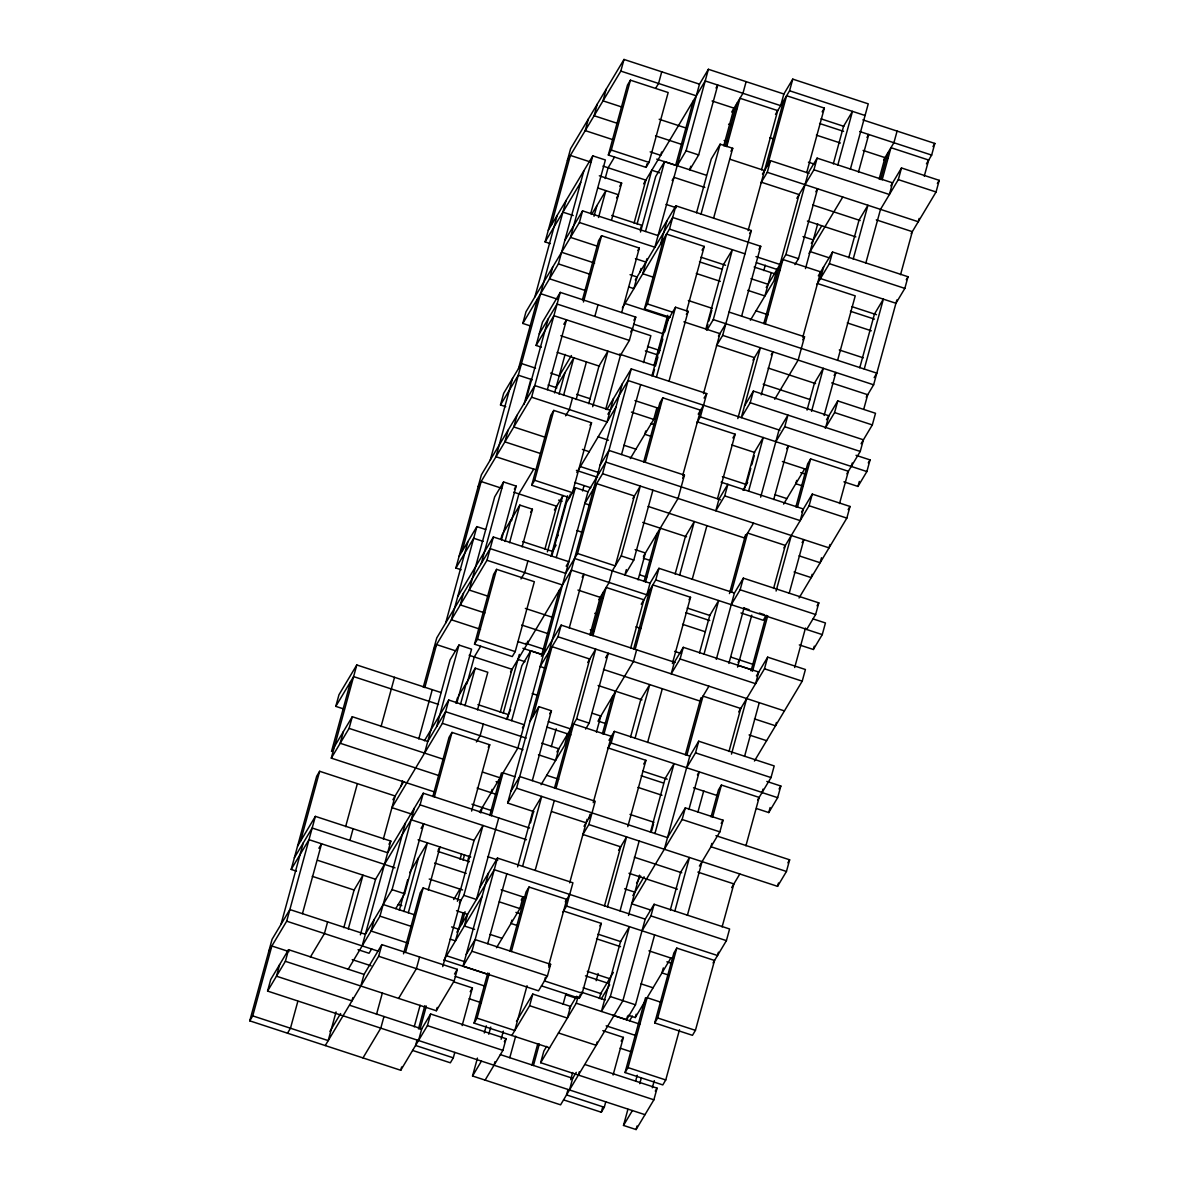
<?xml version="1.0" encoding="UTF-8"?>
<svg xmlns="http://www.w3.org/2000/svg" width="1189" height="1189" viewBox="0 0 1189 1189"><rect width="100%" height="100%" fill="white"/><g stroke="black" fill="none" stroke-linecap="round" stroke-linejoin="round"><path stroke-width="1.5" d="M485.112 1080.117L502.917 1050.363L506.098 1038.71L430.626 1013.994L427.431 1025.631L400.738 1070.278L249.764 1020.846L272.073 939.31L289.878 909.555L365.35 934.272L392.058 889.64L414.367 808.104M296.447 871.151L291.186 869.427L316.675 776.254L319.648 771.289L395.134 796.006L383.363 839.018M344.379 709.179L335.788 706.37L338.984 694.718L356.789 664.963L441.045 692.548M249.764 1020.846L252.737 1015.882L271.85 945.998L289.001 951.616M300.52 841.173L319.648 771.289M280.976 924.433L303.269 842.897M350.636 681.565L331.508 751.448L352.286 716.729L427.772 741.446L445.563 711.691L526.192 738.101M267.57 991.076L270.75 979.439L288.555 949.684L364.042 974.4L381.847 944.631L457.319 969.347L454.139 980.999L436.333 1010.754L285.375 961.321L267.57 991.076L644.988 1114.673M268.877 950.962L286.683 921.193L315.367 816.367L390.839 841.099L362.169 945.924M434.862 792.052L331.3 758.136L356.789 664.963M279.653 964.561L276.472 976.199L351.959 1000.915L352.865 997.586M343.383 731.607L340.188 743.259L438.503 775.451M285.375 961.321L288.555 949.684M331.3 758.136L349.09 728.381L352.286 716.729M302.452 913.672L321.565 843.789L318.905 848.247M297.83 1001.361L290.473 1028.232L287.5 1033.196M345.627 826.652L357.384 783.655M327.614 921.906L324.434 933.558L310.374 957.056M349.923 840.385L353.103 828.733M381.045 726.598L394.525 677.314M343.799 927.658L354.084 890.026L362.987 875.149L348.288 928.906M423.284 687.183L436.764 637.913L490.18 548.634L565.667 573.351L577.527 553.509L596.64 483.626L634.391 495.991L615.263 565.875L577.527 553.509M461.154 569.754L455.892 568.03L481.382 474.842L534.782 385.578L610.269 410.294M505.756 406.683L500.495 404.959L503.675 393.321L521.481 363.552L535.526 368.159M531.379 326.247L522.803 323.438L525.984 311.786L579.4 222.506L582.58 210.869L658.067 235.585L675.872 205.816L751.344 230.547L722.674 335.372L716.447 345.776M550.373 243.626L545.097 241.902L570.601 148.729L624.002 59.45L699.489 84.166L708.391 69.289L783.863 94.005L792.766 79.128L868.252 103.844L850.358 169.254M336.056 1011.928L328.209 1040.598L252.737 1015.882M424.785 687.599L436.556 644.587L455.417 650.769M462.045 551.414L481.159 481.53L501.743 488.278M551.25 225.301L570.378 155.417L590.963 162.15M360.371 934.807L375.575 879.266L420.074 804.864L423.269 793.226L529.625 828.049M401.065 786.092L402.536 780.712M445.667 623.021L467.976 541.5M490.284 459.965L512.578 378.429M534.887 296.908L557.195 215.372M518.523 368.516L537.636 298.632M418.781 738.949L432.261 689.679M485.647 529.491L476.878 526.623L451.389 619.796L480.549 629.353M566.098 200.495L495.991 456.739L537.16 470.22M588.392 118.959L585.211 130.612L613.301 139.812M374.253 919.394L371.072 931.032L407.931 943.115M463.472 593.266L460.292 604.919L484.859 612.959M508.075 430.21L504.894 441.862L539.999 453.351M552.692 267.153L549.496 278.791L586.37 290.859M597.294 104.082L594.114 115.734L616.928 123.21M360.847 986.038L364.042 974.4M348.109 969.407L379.975 916.154L405.464 822.981M424.577 753.098L450.066 659.925L458.969 645.047L471.557 649.164L456.844 702.922M516.977 415.333L513.797 426.97L545.394 437.329M541.367 347.173L536.105 345.449L542.466 322.145L560.272 292.39L635.758 317.106L629.382 340.411L620.48 355.288L605.781 409.046M522.803 323.438L558.399 263.913L583.888 170.74M606.197 89.205L603.016 100.857L622.323 107.173M524.022 404.409L530.874 379.321M436.66 726.568L458.969 645.047M481.277 563.512L503.586 481.976L516.16 486.093L501.461 539.851M525.88 400.455L548.188 318.92M590.665 213.738L605.379 159.98L592.791 155.863L570.497 237.384L596.819 246.019M325.251 1045.562L378.652 956.283L381.847 944.631M391.79 807.911L442.382 723.343L448.758 700.039L524.23 724.77L522.461 727.742M433.584 649.551L486.985 560.287L493.361 536.982L568.847 561.698L566.172 566.172M478.186 486.494L531.602 397.215L560.272 292.39M567.406 160.366L620.821 71.102L624.002 59.45M399.341 910.254L407.678 879.786M455.952 703.293L457.423 697.913M501.059 538.439L502.04 534.857L519.846 505.102L532.419 509.219L522.12 546.851M395.744 908.634L404.632 893.756L423.76 823.873L421.084 828.332M432.855 796.511L449.026 737.373L451.998 732.424L489.734 744.775L471.602 811.076M474.515 644.2L493.643 574.317L496.601 569.353L534.351 581.718L515.223 651.602L512.266 656.566L474.515 644.2L477.488 639.236L496.601 569.353M608.337 155.016L627.465 85.132L630.423 80.183L668.173 92.534L649.045 162.417L646.088 167.381L608.337 155.016L611.309 150.067L630.423 80.183M434.342 796.927L451.998 732.424M403.829 911.502L418.528 857.745M460.44 704.542L466.326 683.036M505.057 541.485L510.943 519.979M594.024 216.249L596.967 205.504M547.371 389.695L566.484 319.811L563.809 324.27M376.497 1014.425L382.382 992.934M466.935 683.824L474.292 656.952M511.552 520.767L518.894 493.896M605.171 178.528L608.114 167.768M408.317 912.751L427.431 842.867L409.64 872.622M464.944 705.79L475.228 668.159L487.817 672.275L477.517 709.907M509.546 542.734L519.846 505.102M598.513 217.498L605.87 190.626L591.632 214.436M383.973 1016.506L380.792 1028.158L362.987 1057.913M554.564 392.935L565.102 354.411M403.517 953.831L420.193 892.909L423.15 887.945L460.901 900.311L442.754 966.612M531.706 485.261L550.819 415.377L553.792 410.413L591.528 422.779L572.414 492.662L534.678 480.297L531.706 485.261L569.442 497.626L570.423 494.029M582.447 299.806L598.617 240.668L601.589 235.704L639.325 248.07L621.684 312.573M405.508 952.463L423.15 887.945M534.678 480.297L553.792 410.413M583.442 302.006L601.589 235.704M559.053 394.183L564.938 372.677M428.248 889.996L440.019 846.984L438.147 850.12M563.541 395.432L573.841 357.8L556.036 387.569M611.592 219.831L621.639 183.091L599.33 175.794M419.583 956.996L416.403 968.649L398.597 998.403M483.314 724.056L480.118 735.694L476.373 741.966M527.916 560.985L524.735 572.637L520.99 578.909M572.533 397.929L569.338 409.581L565.592 415.838M594.827 316.393L598.022 304.756M661.738 71.816L658.557 83.453L655.748 88.149M576.13 399.549L586.415 361.932M646.088 167.381L647.069 163.8M400.738 1070.278L401.644 1066.949M414.233 1026.791L420.118 1005.285M460.069 859.246L461.54 853.88M500.272 712.315L512.028 669.318L469.15 655.273M544.874 549.259L556.645 506.246L513.752 492.201M634.094 223.131L645.865 180.134L602.972 166.088M463.071 860.078L464.542 854.713M503.259 713.147L519.325 654.396M547.386 551.874L562.575 496.333M637.081 223.963L651.795 170.205L659.657 172.791M588.704 403.68L599.003 366.049L607.906 351.171L592.702 406.712M418.483 1028.931L424.859 1005.641M417.042 1040.107L415.57 1045.473L453.306 1057.838L454.778 1052.458M419.985 1029.347L426.346 1006.057M418.528 1040.524L421.723 1028.871L430.626 1013.994M467.559 861.326L469.031 855.961M480.787 812.949L482.258 807.569M506.38 719.39L510.557 709.699M527.782 641.183L526.876 644.512L518.092 641.644M550.997 556.333L567.554 495.783M640.217 230.205L641.57 225.211L611.741 215.447M661.604 151.999L660.698 155.328L650.16 151.88M457.408 901.277L474.084 840.341L482.987 825.463L463.859 895.347L459.415 902.793M507.168 719.39L521.867 665.647L530.77 650.755L543.358 654.886L561.163 625.117L675.263 662.481M551.77 556.333L566.484 502.575L575.387 487.698L587.961 491.815L605.766 462.06L720.489 499.766M640.499 232.004L655.704 176.462L664.606 161.585L706.34 175.244M491.161 792.691L492.068 789.362M511.656 720.638L530.77 650.755M556.259 557.582L575.387 487.698M645.478 231.469L664.606 161.585M436.333 1010.754L437.24 1007.425M463.056 913.107L455.461 940.871L450.185 939.147M489.764 815.446L501.431 772.82M461.614 924.269L465.033 911.725M491.265 815.862L503.036 772.85L515.045 776.789M640.039 272.028L641.02 268.446M582.58 490.953L584.052 485.573M646.89 258.786L642.788 273.752L653.088 277.126M541.367 656.254L559.499 589.952M675.679 165.286L693.336 100.768M498.741 817.943L476.447 899.479L463.859 895.347M587.961 491.815L517.869 748.059L479.449 812.265M613.45 398.642L607.089 421.932L531.602 397.215M699.489 84.166L654.871 247.223L579.4 222.506M466.222 954.47L475.124 939.592L550.611 964.309L547.43 975.961L538.528 990.838L463.041 966.122L488.53 872.949M533.98 811.686L507.644 803.065L622.352 383.765M660.594 243.998L666.97 220.708M677.18 165.702L686.083 150.825L708.391 69.289M532.925 716.566L552.038 646.682L589.774 659.048L554.49 788.069M670.18 317.344L644.438 308.917L663.551 239.034M644.438 308.917L647.411 303.953L666.524 234.084L704.274 246.435L686.618 310.938M463.041 966.122L471.944 951.245L497.433 858.072L572.92 882.788L566.544 906.077L562.977 912.022M507.644 803.065L516.546 788.188L538.855 706.652L551.428 710.769L532.315 780.653M545.439 668.248L540.163 666.524L557.968 636.769L561.163 625.117M590.041 505.191L584.78 503.467L602.585 473.712L631.255 368.887L706.742 393.604L700.366 416.893L696.813 422.853M622.323 307.981L669.496 229.12L675.872 205.816M690.735 166.237L689.754 169.819L698.656 154.942L717.784 85.058L716.001 88.031M569.249 628L583.962 574.242L582.179 577.215M462.135 1025.587L472.419 987.955L453.559 981.772M643.502 362.586L650.859 335.714L631.983 329.531M487.713 943.709L506.826 873.826M621.535 454.54L640.648 384.656M549.556 1047.836L474.084 1023.12L487.802 972.944M653.98 365.499L667.713 315.323M517.616 866.855L532.806 811.299L541.708 796.422L522.595 866.305M651.929 375.873L666.628 322.115L675.53 307.238L688.119 311.355L669.006 381.238M696.531 212.816L711.245 159.058L720.148 144.181L732.721 148.298L713.608 218.182M474.084 1023.12L477.042 1018.156L489.303 973.36M530.472 822.847L533.415 812.087M551.31 746.692L556.214 728.768M653.029 374.877L654.5 369.497M657.933 356.953L655.481 365.915L619.454 354.114M658.914 353.371L662.838 339.043M664.785 331.865L668.708 317.537M656.417 377.121L675.53 307.238M701.02 214.065L720.148 144.181M511.909 920.152L511.002 923.481L517.854 925.726M589.922 634.985L600.222 597.354M645.731 430.968L644.824 434.297L651.691 436.541M723.744 145.801L734.044 108.169M591.423 635.402L603.18 592.39M725.245 146.217L737.002 103.22M713.058 962.956L726.405 940.633L729.6 928.981L654.113 904.264L645.211 919.142L622.902 1000.677L560.599 1104.834L472.538 1076L477.443 1058.076M484.295 1032.988L486.256 1025.825M592.91 635.818L606.152 587.44L643.888 599.791L630.66 648.183M726.732 146.633L739.974 98.256L777.71 110.607L761.54 169.745M496.482 947.752L519.905 908.604L523.086 896.952L521.213 900.088M567.688 733.895L564.507 745.533L541.084 784.695M630.304 458.568L653.727 419.42L656.908 407.768M746.127 81.655L742.947 93.292L731.696 112.093M509.873 951.126L526.058 891.988L529.016 887.039L566.767 899.389L548.619 965.691M643.695 461.941L659.88 402.803L662.838 397.854L700.589 410.205L682.694 475.615M488.783 1034.237L490.745 1027.073M511.374 951.542L529.016 887.039M555.976 788.485L573.633 723.967L611.369 736.333L593.237 802.634M645.196 462.358L662.838 397.854M535.169 870.422L554.297 800.539M556.913 751.909L576.591 719.018L595.719 649.135L587.708 662.526M598.81 599.702L609.11 582.476L612.305 570.824L621.208 555.947L640.321 486.063L632.905 498.473M626.35 569.576L624.879 574.956L633.782 560.064L652.895 490.18M494.015 1065.24L494.996 1061.658M501.119 1039.26L503.333 1031.19M585.612 729.08L589.179 723.135L608.292 653.251L605.617 657.71M705.85 329.1L723.492 264.597L732.394 249.72L713.281 319.603L707.054 330.007M527.039 985.726L514.792 1030.521L477.042 1018.156M596.402 732.171L600.817 716.046L592.241 713.237M638.077 579.86L645.419 552.989L635.134 549.615M706.459 329.888L707.931 324.523M708.912 320.941L711.854 310.18M509.784 1057.705L515.669 1036.199M602.392 733.836L612.692 696.204M644.052 581.525L657.294 533.148M529.625 1005.716L532.806 994.078L570.557 1006.429L567.361 1018.081L529.625 1005.716L511.82 1035.47M603.893 734.252L615.649 691.24M645.553 581.941L660.267 528.184M641.243 604.235L655.763 579.95L806.722 629.397L815.624 614.52L818.82 602.868L743.333 578.151L734.43 593.029L658.944 568.312L650.041 583.19L646.861 594.842L571.374 570.111L510.557 671.785M783.863 94.005L780.683 105.658L705.196 80.941L643.635 183.849M569.68 882.847L587.084 819.236M633.648 649.001L649.818 589.878M703.502 393.663L719.925 333.633L683.898 321.847M748.104 230.607L783.655 100.693M545.439 977.343L544.458 980.925L582.194 993.276L601.322 923.392L563.571 911.042M589.06 817.854L590.041 814.272M635.149 649.417L652.791 584.914L690.527 597.279L672.394 663.581M767.5 165.613L786.613 95.729L824.363 108.095L806.707 172.598M582.61 834.96L588.852 824.542L595.213 801.252L519.742 776.536L510.839 791.413M607.594 748.966L611.146 743.021L614.341 731.369L689.813 756.085L698.716 741.208L774.202 765.924L771.022 777.576L757.661 799.9M636.635 649.833L633.455 661.485L598.587 719.761M655.763 579.95L658.944 568.312M600.059 465.3L608.946 450.408L684.433 475.139L678.057 498.429L643.398 556.378M761.049 182.72L767.277 172.301L770.472 160.664L809.085 173.312M775.496 114.337L789.585 90.78L792.766 79.128M531.959 1065.121L537.829 1043.615M533.445 1065.537L539.33 1044.031M741.624 316.185L760.737 246.301L672.677 217.468L635.298 279.965M585.092 1064.571L657.071 1088.143L653.891 1099.795L540.653 1062.713L543.849 1051.061L546.658 1046.365M630.527 737.121L640.812 699.489L649.714 684.611L635.015 738.369M675.129 574.049L685.429 536.417L694.317 521.54L679.618 575.298M563.066 1004.348L566.009 993.603M763.799 270.572L765.27 265.206M771.289 272.653L764.913 295.957L747.762 290.339M540.653 1062.713L576.264 1003.204L578.092 996.545M647.589 742.486L662.303 688.728M692.191 579.415L706.905 525.657M776.997 269.427L773.816 281.08L750.393 320.227M541.485 985.874L579.236 998.24L580.217 994.658M604.473 905.959L620.658 846.821L582.907 834.47M737.819 418.573L754.48 357.651L716.744 345.286M763.799 323.601L799.082 194.58L761.346 182.229M627.792 826.637L645.924 760.336L608.188 747.97M717.502 498.726L735.144 434.208L697.393 421.857M765.285 324.017L782.942 259.514L820.678 271.865L802.783 337.275M607.475 906.791L626.588 836.907L618.577 850.298M766.221 287.441L785.899 254.55L808.208 173.014L817.111 158.137L892.597 182.853L889.402 194.506L813.93 169.789L796.868 198.31M680.093 658.974L683.289 647.321L758.76 672.038L755.58 683.69L680.093 658.974L671.191 673.851L674.386 662.199L683.289 647.321M724.71 495.902L727.891 484.265L718.988 499.142L715.808 510.78L724.71 495.902L800.197 520.619L803.378 508.981L721.129 482.184M752.994 360.118L760.41 347.723L741.297 417.607L750.2 402.729L753.38 391.077L828.867 415.793L825.686 427.446M813.93 169.789L817.111 158.137M596.165 980.717L598.126 973.538M568 1089.54L566.529 1094.906L604.28 1107.271L605.751 1101.891M570.705 1079.686L572.667 1072.508M569.501 1089.956L572.682 1078.304L576.249 1072.359M620.049 910.908L639.162 841.024M761.228 394.852L772.999 351.84L771.215 354.827M794.921 264.612L798.488 258.667L817.601 188.783L815.817 191.756M578.404 1075.079L579.311 1071.75M599.345 998.537L600.713 993.543L613.361 972.394M650.442 832.255L665.156 778.498L674.059 763.62L654.931 833.504M699.474 653.058L709.759 615.441L718.661 600.549L703.962 654.307M744.076 490.002L754.376 452.37L763.264 437.493L748.565 491.25M833.296 163.874L843.581 126.257L852.483 111.38L837.784 165.122M628.505 915.471L639.533 875.149M651.542 831.245L653.504 824.081M746.885 482.734L750.809 468.392M751.79 464.81L754.242 455.848M805.473 268.595L817.72 223.8M597.116 1041.995L596.209 1045.309L558.458 1032.959M610.329 996.56L629.442 926.677L620.539 941.554L601.426 1011.438L610.329 996.56L635.491 1004.794L654.604 934.911M685.325 754.837L700.945 697.75M729.452 593.579L745.562 534.693M686.826 755.253L703.011 696.13L740.747 708.481L728.976 751.493M731.443 592.196L747.613 533.058L785.349 545.424L773.593 588.421M664.324 849.258L689.813 756.085M716.298 659.33L734.43 593.029M760.648 497.165L779.033 429.972L787.935 415.095L784.755 426.732L775.852 441.609M729.05 312.068L804.522 336.784L798.161 360.089L774.738 399.236M823.65 266.901L820.455 278.553L895.941 303.269L904.844 288.392L908.024 276.74L832.553 252.023L818.3 275.833M642.03 930.794L650.933 915.916L654.113 904.264M686.633 767.737L695.535 752.86L698.716 741.208M731.25 604.681L740.138 589.789L743.333 578.151M816.902 284.498L829.357 263.676L832.553 252.023M563.571 1099.87L601.307 1112.235L602.778 1106.855M576.264 1003.204L626.588 1019.672L627.569 1016.09M858.458 172.123L868.743 134.491L866.959 137.463M631.537 904.086L682.129 819.503L685.325 807.866L723.061 820.217L719.88 831.869L699.4 866.082M613.093 1075.019L623.393 1037.388L602.808 1030.64M688.921 809.486L699.221 771.854L697.438 774.827M728.872 663.447L744.061 607.891M773.727 499.484L788.426 445.726L786.657 448.714M628.401 1015.302L635.268 1017.546L636.174 1014.217M679.484 1029.778L665.751 1079.954L662.793 1084.918L625.042 1072.552L645.523 997.675M670.299 910.016L680.584 872.384L689.486 857.507L674.787 911.264M807.063 410.086L814.42 383.2L823.323 368.322L811.552 411.335M848.723 257.775L859.023 220.143L867.925 205.266L853.212 259.024M625.042 1072.552L628.015 1067.588L647.128 997.705L660.861 1002.208M697.869 812.25L703.754 790.744M737.566 667.103L751.79 615.144M663.328 967.92L661.961 972.914L668.827 975.158M796.704 480.401L795.783 483.73L802.649 485.974M879.132 179.108L885.002 157.617M880.618 179.524L887.975 152.653M882.119 179.94L890.947 147.689L928.683 160.054L924.269 176.18M653.891 1099.795L636.085 1129.55L623.497 1125.433L627.911 1109.307M635.758 1080.638L637.23 1075.257M897.101 131.087L893.905 142.725L883.605 159.965M654.723 1022.956L673.836 953.073L676.794 948.109L714.544 960.474L695.431 1030.358L692.459 1035.322L654.723 1022.956L657.68 1017.992L676.794 948.109M711.081 816.888L718.438 790.016L721.411 785.052L759.147 797.418L745.919 845.795M751.047 670.849L766.236 615.308L763.264 620.272L740.97 612.959M795.887 506.9L807.658 463.888L810.63 458.939L848.366 471.29L839.538 503.542M639.756 1083.669L641.228 1078.304M712.583 817.304L721.411 785.052M752.533 671.265L767.737 615.724M797.388 507.317L810.63 458.939M837.591 360.386L855.233 295.868L817.497 283.517M687.361 915.381L702.075 861.624M731.488 754.108L746.677 698.567M776.09 591.052L791.294 535.496M824.126 415.451L835.897 372.439L834.113 375.412M865.8 263.141L880.499 209.383L898.304 179.628L901.5 167.976L939.236 180.342L936.055 191.979L911.131 233.638M711.884 843.417L710.977 846.746L786.449 871.463L789.645 859.81L715.912 835.674M636.085 1129.55L637.066 1125.968M738.666 711.958L764.482 668.812L767.663 657.16L805.414 669.511L802.218 681.163L754.435 761.034M783.878 547.906L809.085 505.741L812.28 494.104L850.016 506.455L846.836 518.107L799.053 597.978M825.211 428.233L834.589 412.568L837.769 400.916L875.505 413.282L872.325 424.934L861.074 443.72M652.33 1087.786L654.292 1080.623M744.552 756.442L759.266 702.684M789.169 593.385L803.868 539.628L802.085 542.6M859.751 367.787L874.465 314.03L883.368 299.152L864.24 369.036M812.132 574.287L811.225 577.616L794.074 571.998M776.432 722.481L775.525 725.795L754.45 718.899M821.495 557.745L820.128 562.739L799.067 555.843M926.454 163.77L931.656 155.09L934.836 143.438L862.857 119.881M722.109 926.915L733.881 883.903L697.854 872.102M863.779 409.061L867.702 394.718L831.676 382.917M900.549 274.659L912.32 231.662L876.293 219.861M794.683 667.505L805.473 628.074M718.424 952.181L717.502 955.51L566.544 906.077M763.026 789.124L762.119 792.454L611.146 743.021M829.937 544.532L829.03 547.861L602.585 473.712M851.339 466.326L852.245 462.997M866.216 397.2L873.633 384.805L896.848 299.94M919.156 218.419L918.25 221.734L767.277 172.301M846.88 473.772L860.241 451.448L863.422 439.811L750.2 402.729M756.472 808.535L768.763 812.563L770.115 807.569M799.32 644.899L813.365 649.491L814.272 646.162M843.922 481.842L857.968 486.435L859.335 481.441M768.763 812.563L777.651 797.67L780.846 786.033L766.801 781.426M813.365 649.491L822.268 634.614L825.448 622.962L813.157 618.949M857.968 486.435L866.87 471.557L870.066 459.905L856.021 455.313M588.852 824.542L777.561 886.34L778.468 883.011M548.292 230.25L592.791 155.863M545.097 241.902L580.708 182.393M607.965 168.035L614.52 157.067M564.775 240.624L582.58 210.869M619.766 186.227L621.639 183.091M616.571 197.879L618.443 194.743L597.859 188.011M539.286 333.797L557.091 304.042L632.578 328.759L630.705 331.894M500.495 404.959L518.3 375.204L532.345 379.796M536.105 345.449L553.896 315.694L629.382 340.411M335.788 706.37L353.594 676.6L438.518 704.408M672.127 180.475L674 177.339L704.869 187.461M559.231 375.917L571.404 355.556M637.839 250.552L639.325 248.07M459.073 556.378L476.878 526.623M503.586 481.976L494.683 496.853L469.194 590.041L488.501 596.358M455.892 568.03L473.683 538.26L483.12 541.352M297.562 846.137L315.367 816.367M514.376 489.08L516.16 486.093M294.367 857.774L312.172 828.02L387.659 852.736L423.269 793.226M291.186 869.427L308.991 839.672L395.001 867.836M518.746 494.148L533.742 469.09M457.75 596.506L493.361 536.982M730.938 151.271L732.721 148.298M633.886 320.242L635.758 317.106M530.636 512.191L532.419 509.219M590.056 425.261L591.528 422.779M702.045 250.151L704.274 246.435M606.895 409.611L631.255 368.887M607.921 414.203L628.074 380.525L779.91 430.255M554.416 509.977L563.051 495.545M576.814 472.523L615.976 407.054M762.461 174.055L770.472 160.664M474.129 657.22L480.698 646.251M424.399 740.762L448.758 700.039M392.905 799.721L403.725 781.619M686.335 314.342L688.119 311.355M458.315 696.427L475.228 668.159M555.545 539.687L558.221 535.228M556.11 545.067L552.365 551.339L522.521 541.56M822.134 111.811L824.363 108.095M749.575 233.52L751.344 230.547M388.966 844.22L390.839 841.099M758.968 249.289L760.737 246.301M718.438 336.115L725.855 323.72M488.248 747.257L489.734 744.775M371.711 948.807L369.036 953.266L358.023 949.669M704.066 398.062L706.742 393.604M698.211 414.173L703.561 405.256M329.918 1031.428L340.619 1013.548M811.284 243.329L821.584 226.103M809.025 253.406L842.763 197.017M529.952 721.53L538.855 706.652M682.649 478.112L684.433 475.139M549.66 713.742L551.428 710.769M744.477 405.954L753.38 391.077M453.722 899.523L459.95 889.104M732.914 437.938L735.144 434.208M890.814 185.826L901.5 167.976M802.753 339.772L804.522 336.784M479.628 887.826L497.433 858.072M456.858 932.206L494.252 869.709L645.211 919.142M443.883 960.222L482.154 896.238M932.964 146.574L934.836 143.438M742.962 490.269L747.643 482.437M454.51 974.059L457.319 969.347M937.363 183.463L939.236 180.342M689.055 599.761L690.527 597.279M608.991 740.301L614.341 731.369M470.205 991.671L472.419 987.955M753.544 523.145L744.641 538.023L648.094 506.41M906.256 279.727L908.024 276.74M826.518 419.717L837.769 400.916M584.022 826.296L592.033 812.904M783.61 504.091L804.685 468.852M453.306 1057.838L450.349 1062.803L412.598 1050.437M874.153 377.612L876.828 373.153L713.281 319.603M643.695 764.051L645.924 760.336M565.28 901.871L569.724 894.425M801.594 511.954L812.28 494.104M472.538 1076L481.441 1061.123M708.941 686.202L700.039 701.079L603.492 669.466M504.329 1041.683L506.098 1038.71M516.487 1021.351L532.806 994.078M548.828 967.296L550.611 964.309M738.042 662.422L739.528 659.94M868.282 462.878L870.066 459.905M848.143 509.591L850.016 506.455M599.836 925.874L601.322 923.392M756.427 675.947L767.663 657.16M636.576 883.011L640.722 876.085M632.845 895.57L644.096 876.769M685.325 807.866L667.519 837.621L516.546 788.188M569.145 1008.777L576.635 996.248M579.236 998.24L582.194 993.276M817.036 605.84L818.82 602.868M601.262 998.923L609.704 984.834M721.188 823.353L723.061 820.217M626.588 1019.672L635.491 1004.794M629.546 1020.786L632.355 1016.09M621.163 1041.103L623.393 1037.388M635.268 1017.546L670.864 958.037M779.063 789.006L780.846 786.033M731.651 887.618L739.811 873.989M601.307 1112.235L604.28 1107.271M623.497 1125.433L632.399 1110.556M787.861 862.798L789.645 859.81M777.561 886.34L786.449 871.463M655.288 1091.116L657.071 1088.143M789.585 90.78L865.072 115.496M821.064 118.87L843.878 126.346M859.677 131.518L931.656 155.09M819.578 123.493L843.596 131.355M620.821 71.102L696.293 95.819M712.092 100.991L736.675 109.031M816.382 135.145L840.4 143.007M863.065 150.423L887.633 158.479M728.575 124.176L732.008 125.306M769.744 137.656L773.177 138.786M898.304 179.628L936.055 191.979M808.416 162.18L815.268 164.439M659.182 119.257L687.272 128.442M724.131 140.525L727.653 141.669M730.224 159.341L764.527 170.577M655.555 135.858L681.877 144.478M686.083 150.825L698.656 154.942M812.8 204.998L860.197 220.53M656.729 159.133L676.051 165.464M611.309 150.067L649.045 162.417M807.405 221.035L855.842 236.893M803.021 236.566L813.306 239.925M666.018 204.389L676.318 207.763M810.125 251.578L829.001 257.76M829.357 263.676L904.844 288.392M785.899 254.55L798.488 258.667M755.951 256.601L779.969 264.463M669.496 229.12L744.983 253.837M756.412 262.68L780.147 270.453M754.138 267.035L776.432 274.347M700.96 257.21L725.543 265.266M851.933 306.658L876.516 314.699M562.902 212.147L573.202 215.521M699.474 261.833L721.782 269.13M750.943 278.687L768.094 284.305M850.447 311.265L874.465 319.128M696.293 273.485L720.311 281.347M847.267 322.918L871.284 330.78M635.446 258.652L645.969 262.1M756.011 310.834L768.02 314.758M561.594 252.276L594.619 263.081M630.051 274.689L637.081 276.992L633.886 288.63L628.624 286.906M688.327 300.52L712.345 308.397M839.285 349.967L863.303 357.83M558.399 263.913L589.997 274.258M647.411 303.953L673.137 312.38M624.983 303.507L667.118 317.314M722.674 335.372L873.633 384.805M768.183 368.07L815.58 383.586M540.609 293.668L557.76 299.286M633.633 324.136L663.477 333.916M763.204 384.225L810.199 399.608M647.559 346.489L659.85 350.517M834.589 412.568L872.325 424.934M645.359 350.874L657.636 354.902M560.807 335.744L620.48 355.288M784.755 426.732L860.241 451.448M557.165 352.345L599.568 366.227M700.366 416.893L866.87 471.557M634.971 400.589L659.538 408.63M550.641 373.108L560.108 376.2M631.418 412.107L653.727 419.42M731.844 444.998L754.658 452.474M782.392 461.555L807.331 469.714M548.144 384.983L556.913 387.852M576.62 394.302L590.353 398.805M650.636 423.507L654.871 424.889M800.687 472.642L805.845 474.337M722.377 476.655L746.395 484.518M809.085 505.741L846.836 518.107M598.186 436.809L608.471 440.183M623.913 445.236L635.922 449.174M774.886 494.683L786.895 498.607M582.417 449.442L589.283 451.701M580.381 466.578L599.256 472.746M576.412 470.383L597.487 477.279M574.629 482.481L590.784 487.772M642.714 522.432L686.588 536.804M558.622 500.138L562.129 501.282M576.799 530.517L581.956 532.196M740.138 589.789L815.624 614.52M643.338 558.236L651.037 560.747M621.208 555.947L633.782 560.064M743.928 608.01L749.085 609.689M759.37 613.063L764.527 614.743M639.697 574.837L646.727 577.126M804.715 628.862L822.268 634.614M574.555 558.473L650.041 583.19M687.227 608.055L710.056 615.53M685.741 612.677L709.759 620.539M486.985 560.287L562.471 585.003M577.913 590.056L602.853 598.216M682.56 624.314L704.869 631.627M730.953 657.131L753.261 664.443M594.738 613.361L598.171 614.475M635.922 626.841L641.064 628.52M764.482 668.812L802.218 681.163M738.28 665.468L751.998 669.957M674.594 651.364L681.446 653.608M525.36 608.426L551.696 617.061M590.309 629.694L593.816 630.854M557.968 636.769L784.428 710.918M521.733 625.042L548.055 633.663M525.835 643.353L544.711 649.521M522.907 648.317L542.214 654.649M477.488 639.236L515.223 651.602M517.973 659.39L524.988 661.693M598.097 685.503L641.986 699.86M749.07 734.936L766.623 740.688M532.196 693.573L537.339 695.253M597.844 721.01L606.435 723.819M695.535 752.86L771.022 777.576M576.591 719.018L589.179 723.135M548.352 721.634L570.661 728.931M761.852 792.498L777.651 797.67M477.904 704.631L507.748 714.396M547.103 727.148L570.839 734.921M642.625 771.111L667.207 779.167M693.529 787.787L718.111 795.842M541.634 743.155L558.8 748.773L555.605 760.41L538.454 754.792M641.139 775.733L663.447 783.031M442.382 723.343L523.011 749.739M637.958 787.386L661.976 795.248M682.129 819.503L719.88 831.869M546.702 775.302L558.711 779.226M629.977 814.42L653.995 822.298M349.09 728.381L443.883 759.414M482.511 772.062L500.064 777.814M496.11 781.619L499.618 782.778M551.785 811.582L586.103 822.818M477.116 788.099L496.422 794.415M634.361 857.239L681.758 872.771M471.974 804.21L491.696 810.66M420.074 804.864L526.445 839.702M628.966 873.276L677.403 889.134M391.939 807.658L412.524 814.391M624.582 888.807L634.881 892.181M411.171 819.756L474.366 840.445M487.594 856.63L497.879 860.004M631.686 903.818L650.561 910.001M650.933 915.916L726.405 940.633M418.067 839.806L470.74 857.046M437.82 851.369L469.417 861.713M434.624 863.021L466.222 873.365M501.149 889.758L525.716 897.814M429.229 879.043L462.595 889.966M499.306 901.856L519.905 908.604M598.022 934.182L620.836 941.658M648.926 950.843L673.494 958.899M515.907 912.394L520.321 913.836M596.536 938.79L620.554 946.667M666.866 961.827L672.008 963.506M317.641 860.301L375.575 879.266M392.058 889.64L404.632 893.756M456.531 910.744L467.545 914.356L464.349 925.993L474.649 929.367M490.091 934.42L502.1 938.359M641.049 983.853L653.058 987.791M312.246 876.323L354.381 890.115M398.27 904.487L401.778 905.646M383.155 904.517L414.753 914.861M451.612 926.93L458.642 929.233M587.307 971.368L609.6 978.666M585.464 975.857L608.278 983.333M379.975 916.154L411.572 926.499M471.944 951.245L547.43 975.961M583.145 987.791L601.589 993.826M581.168 992.116L605.186 999.979M657.68 1017.992L695.431 1030.358M446.559 955.763L465.419 961.931M565.919 994.851L576.457 998.299M444.344 960.132L488.233 974.504M612.87 1015.317L639.845 1024.145M286.683 921.193L377.968 951.096M455.209 976.377L485.053 986.157M606.167 1025.825L636.011 1035.589M378.652 956.283L454.139 980.999M352.241 959.627L371.102 965.81M469.12 998.73L481.411 1002.758M620.093 1048.163L630.631 1051.626M628.015 1067.588L665.751 1079.954M427.431 1025.631L502.917 1050.363M349.67 1005.27L421.723 1028.871M500.346 1054.613L572.682 1078.304"/></g></svg>
